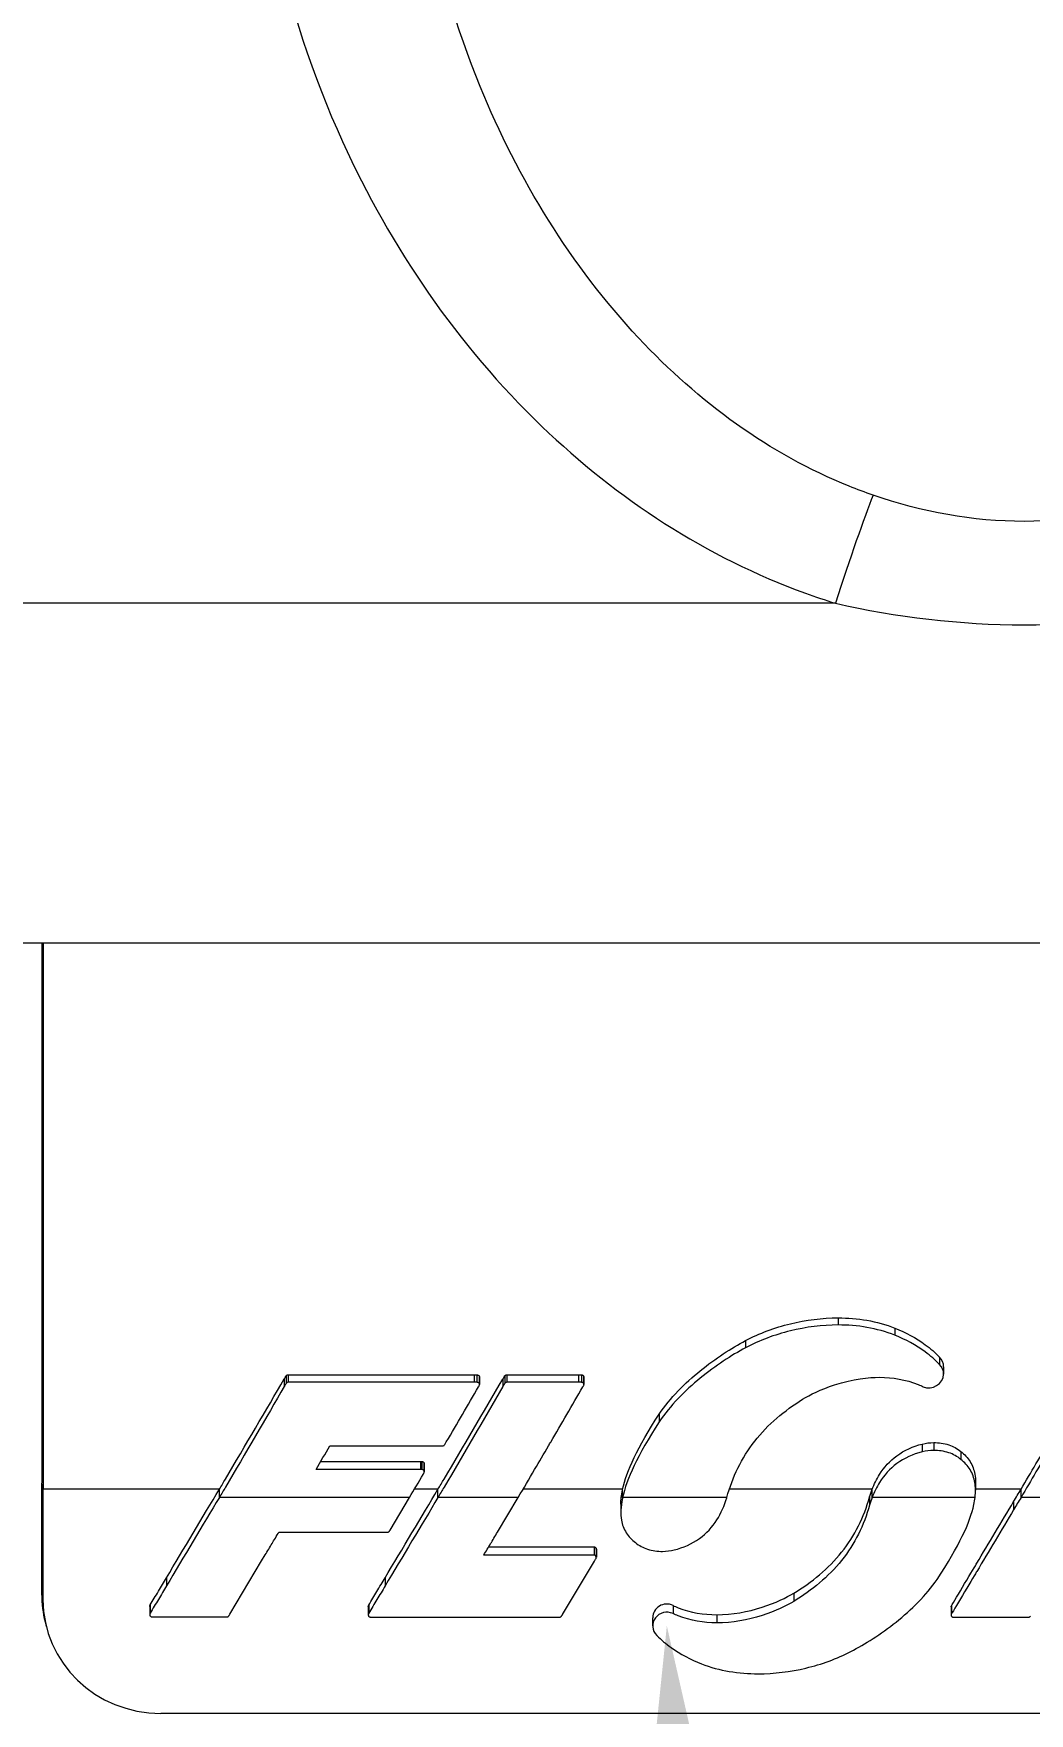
# Model space of a CAD drawing. Extents: x 0 to 216, y -4 to 280.
# Drawn here: x 65.376 to 67.487, y 140.784 to 144.346 of the extents above; entities that cross this region are included whole.
import ezdxf
from ezdxf import colors
from ezdxf.entities.mleader import LeaderData, LeaderLine
from ezdxf.math import Vec2, Vec3

# ---------------------------------------------------------------- set-up
doc = ezdxf.new("R2010")
doc.units = 0
doc.header["$LTSCALE"] = 10
doc.header["$MEASUREMENT"] = 0
doc.layers.add('CADdetails-1-ANNO', color=41, linetype='CONTINUOUS', lineweight=5)
doc.layers.add('CADdetails-3-FINE', color=11, linetype='CONTINUOUS', lineweight=5)
doc.styles.add('CADdetails-DIMENSIONS', font='ARIALN.TTF', dxfattribs={"height": 2.38})

msp = doc.modelspace()

# ---------------------------------------------------------------- linework, layer by layer
at = {"layer": 'CADdetails-3-FINE'}
for p, q in [((67.0757, 143.1379), (62.0595, 143.1379)), ((62.0595, 142.4175), (72.8928, 142.4175)), ((65.3928, 142.4175), (65.3928, 141.2718)), ((65.3955, 142.4175), (65.3955, 141.2589)), ((67.0814, 141.6225), (67.0814, 141.6074)), ((67.2018, 141.6009), (67.2018, 141.5857)), ((66.8848, 141.5742), (66.8848, 141.5588)), ((67.2966, 141.5394), (67.2966, 141.5238)), ((65.9072, 141.493), (65.9072, 141.4771)), ((65.9111, 141.4995), (65.9111, 141.4837)), ((65.9156, 141.5018), (66.3096, 141.5017)), ((65.9156, 141.5018), (65.9156, 141.486)), ((66.3096, 141.5017), (66.3096, 141.4859)), ((66.3156, 141.5017), (66.3156, 141.4859)), ((66.32, 141.4996), (66.32, 141.4838)), ((66.3209, 141.4968), (66.3209, 141.481)), ((66.3707, 141.4928), (66.3707, 141.4769)), ((66.3745, 141.4994), (66.3745, 141.4835)), ((66.3791, 141.5016), (66.5309, 141.5016)), ((66.3791, 141.5016), (66.3791, 141.4858)), ((66.5309, 141.5016), (66.5309, 141.4858)), ((66.537, 141.5016), (66.537, 141.4858)), ((66.5414, 141.4995), (66.5414, 141.4837)), ((66.5423, 141.4967), (66.5423, 141.4809)), ((67.3052, 141.5186), (67.3052, 141.5029)), ((66.3096, 141.4859), (65.9156, 141.486)), ((66.5309, 141.4858), (66.3791, 141.4858)), ((66.7022, 141.4182), (66.7022, 141.4019)), ((66.0039, 141.3512), (66.2432, 141.3511)), ((67.2595, 141.3549), (67.2595, 141.3382)), ((67.2842, 141.3579), (67.2842, 141.3413)), ((65.9843, 141.3178), (66.1958, 141.3177)), ((66.1958, 141.3177), (66.1958, 141.3008)), ((66.199, 141.3177), (66.199, 141.3008)), ((66.2032, 141.3155), (66.2032, 141.2986)), ((67.3416, 141.339), (67.3416, 141.3222)), ((66.1958, 141.3008), (65.9744, 141.3009)), ((66.204, 141.3129), (66.204, 141.296)), ((65.3955, 141.2589), (65.3928, 141.2718)), ((65.3928, 141.0353), (65.3928, 141.2718)), ((65.7695, 141.2589), (65.3955, 141.2589)), ((65.3955, 141.0248), (65.3955, 141.2589)), ((65.7695, 141.2416), (65.7695, 141.2589)), ((66.233, 141.2589), (66.1829, 141.2589)), ((66.233, 141.2416), (66.233, 141.2589)), ((66.6246, 141.2589), (66.4134, 141.2589)), ((66.6246, 141.2416), (66.6246, 141.2589)), ((67.1536, 141.2589), (66.8507, 141.2589)), ((67.1483, 141.2427), (67.1483, 141.2254)), ((67.1536, 141.2416), (67.1536, 141.2589)), ((67.3728, 141.274), (67.3728, 141.2568)), ((67.4693, 141.2589), (67.3728, 141.2589)), ((67.4693, 141.2416), (67.4693, 141.2589)), ((66.1728, 141.2416), (65.7695, 141.2416)), ((66.1313, 141.1722), (66.1728, 141.2416)), ((66.4033, 141.2416), (66.233, 141.2416)), ((66.3592, 141.168), (66.4033, 141.2416)), ((66.6207, 141.2273), (66.6207, 141.21)), ((66.8454, 141.2416), (66.6246, 141.2416)), ((67.3718, 141.2416), (67.1536, 141.2416)), ((67.4537, 141.2329), (67.4537, 141.2157)), ((67.6397, 141.2416), (67.4693, 141.2416)), ((65.8957, 141.1682), (66.1262, 141.1681)), ((66.3405, 141.1368), (66.5641, 141.1367)), ((66.5641, 141.1367), (66.5641, 141.1194)), ((65.7915, 140.9939), (65.8591, 141.1069)), ((65.8591, 141.1069), (65.8667, 141.1197)), ((66.5641, 141.1194), (66.3302, 141.1195)), ((66.4972, 140.9936), (66.5648, 141.1066)), ((66.5681, 141.1344), (66.5681, 141.1172)), ((66.5688, 141.1319), (66.5688, 141.1147)), ((65.6573, 141.0714), (65.6573, 141.0542)), ((66.1208, 141.0713), (66.1208, 141.054)), ((65.3955, 141.0248), (65.3928, 141.0353)), ((66.9873, 141.0385), (66.9873, 141.0212)), ((65.6217, 141.0104), (65.6217, 140.9931)), ((65.6223, 141.0127), (65.6223, 140.9954)), ((65.6229, 141.0137), (65.6229, 140.9964)), ((66.0851, 141.0102), (66.0851, 140.9929)), ((66.0857, 141.0125), (66.0857, 140.9952)), ((66.0864, 141.0135), (66.0864, 140.9962)), ((66.7314, 141.0127), (66.7314, 140.9954)), ((66.8244, 140.9929), (66.8245, 140.9929)), ((66.8244, 140.9929), (66.8244, 140.9757)), ((66.8245, 140.9929), (66.8245, 140.9757)), ((67.321, 141.0096), (67.321, 140.9924)), ((67.3218, 141.0121), (67.3218, 140.9948)), ((65.3999, 140.9782), (65.4025, 140.9678)), ((65.6267, 140.9882), (65.7852, 140.9882)), ((66.0902, 140.9881), (66.4909, 140.9879)), ((66.6883, 140.9694), (66.6883, 140.9866)), ((66.8245, 140.9757), (66.8244, 140.9757)), ((69.3072, 140.7837), (65.6451, 140.7837))]:
    msp.add_line(p, q, dxfattribs=at)
for centre, major_axis, ratio, start_param, end_param in [((67.0757, 143.0928), (-0.1012, -0.3176), 0.041454, 3.683518, 4.582966), ((66.5603, 141.132), (-0.00848, 0.0001), 0.717521, 3.150206, 3.56894), ((66.5603, 141.1147), (-0.00848, 0.0001), 0.717521, 2.747812, 3.56894), ((66.7266, 141.5474), (-0.0225, -0.4199), 0.484151, 0.025761, 0.146513), ((65.6432, 141.0359), (0.2502, 0.0099), 0.965821, 3.103524, 3.341887), ((65.6458, 141.0255), (-0.2502, -0.0099), 0.965821, 6.245117, 7.813174), ((66.7183, 140.9694), (-0.03, 0), 0.965926, 4.259524, 7.060545), ((66.7183, 140.9866), (-0.03, 0), 0.965926, 4.259524, 6.283185)]:
    msp.add_ellipse(centre, major_axis=major_axis, ratio=ratio, start_param=start_param, end_param=end_param, dxfattribs=at)
for points, knots in [([(67.1556, 143.367), (67.1385, 143.3729), (67.1215, 143.3793), (66.9367, 143.4538), (66.7852, 143.5649), (66.5157, 143.8532), (66.4031, 144.0366), (66.2216, 144.481), (66.1706, 144.7509), (66.1758, 145.0181)], [2.485884, 2.485884, 2.485884, 2.485884, 2.537134, 2.537134, 3.050255, 3.050255, 3.627498, 3.627498, 4.351324, 4.351324, 4.351324, 4.351324]), ([(65.8427, 145.0137), (65.8374, 144.7063), (65.903, 144.3978), (66.1326, 143.8926), (66.2744, 143.6851), (66.6125, 143.3601), (66.8021, 143.2353), (67.0332, 143.1516), (67.0543, 143.1445), (67.0757, 143.1379)], [-4.351324, -4.351324, -4.351324, -4.351324, -3.627498, -3.627498, -3.050255, -3.050255, -2.537134, -2.537134, -2.485884, -2.485884, -2.485884, -2.485884]), ([(67.7968, 143.367), (67.6933, 143.3314), (67.5849, 143.3114), (67.3674, 143.3114), (67.259, 143.3314), (67.1556, 143.367)], [0, 0, 0, 0, 0.3104132, 0.3104132, 0.6208263, 0.6208263, 0.6208263, 0.6208263]), ([(67.0757, 143.1379), (67.205, 143.1085), (67.3404, 143.0922), (67.612, 143.0922), (67.7474, 143.1085), (67.8767, 143.1379)], [-0.6208263, -0.6208263, -0.6208263, -0.6208263, -0.3104132, -0.3104132, 0, 0, 0, 0]), ([(66.8848, 141.5742), (66.9146, 141.5899), (66.9472, 141.6019), (66.9802, 141.61), (67.0131, 141.6181), (67.0475, 141.6225), (67.0814, 141.6225)], [-0.3704766, -0.3704766, -0.3704766, -0.3704766, -0.1852432, -0.1852432, -0.1852432, 0, 0, 0, 0]), ([(67.0814, 141.6074), (67.0475, 141.6074), (67.0131, 141.603), (66.9802, 141.5949), (66.9472, 141.5867), (66.9146, 141.5746), (66.8848, 141.5588)], [0, 0, 0, 0, 0.1852432, 0.1852432, 0.1852432, 0.3704766, 0.3704766, 0.3704766, 0.3704766]), ([(67.0814, 141.6225), (67.1019, 141.6225), (67.1225, 141.6209), (67.1427, 141.6174), (67.1629, 141.6139), (67.1827, 141.6085), (67.2018, 141.6009)], [-0.2237422, -0.2237422, -0.2237422, -0.2237422, -0.1118715, -0.1118715, -0.1118715, 0, 0, 0, 0]), ([(67.2018, 141.5857), (67.1827, 141.5933), (67.1629, 141.5987), (67.1427, 141.6022), (67.1225, 141.6058), (67.1019, 141.6074), (67.0814, 141.6074)], [0, 0, 0, 0, 0.1118715, 0.1118715, 0.1118715, 0.2237422, 0.2237422, 0.2237422, 0.2237422]), ([(67.2018, 141.6009), (67.2247, 141.5918), (67.2464, 141.5801), (67.2662, 141.5655), (67.2771, 141.5575), (67.2872, 141.5488), (67.2966, 141.5394)], [-0.3819554, -0.3819554, -0.3819554, -0.3819554, -0.281148, -0.281148, -0.281148, -0.2260805, -0.2260805, -0.2260805, -0.2260805]), ([(66.7022, 141.4182), (66.7248, 141.4526), (66.7569, 141.4843), (66.7892, 141.5105), (66.8214, 141.5367), (66.8554, 141.5586), (66.8848, 141.5742)], [-0.3638304, -0.3638304, -0.3638304, -0.3638304, -0.1819236, -0.1819236, -0.1819236, 0, 0, 0, 0]), ([(67.2966, 141.5238), (67.2872, 141.5333), (67.2771, 141.542), (67.2662, 141.5501), (67.2464, 141.5648), (67.2247, 141.5765), (67.2018, 141.5857)], [0.2260805, 0.2260805, 0.2260805, 0.2260805, 0.281148, 0.281148, 0.281148, 0.3819554, 0.3819554, 0.3819554, 0.3819554]), ([(66.8848, 141.5588), (66.8554, 141.5432), (66.8214, 141.5211), (66.7892, 141.4947), (66.7569, 141.4684), (66.7248, 141.4365), (66.7022, 141.4019)], [0, 0, 0, 0, 0.1819236, 0.1819236, 0.1819236, 0.3638304, 0.3638304, 0.3638304, 0.3638304]), ([(65.7695, 141.2589), (65.7739, 141.2663), (65.7782, 141.2736), (65.7823, 141.2806), (65.8237, 141.3508), (65.8694, 141.4284), (65.9072, 141.493)], [-0.4542937, -0.4542937, -0.4542937, -0.4542937, -0.4131151, -0.4131151, -0.4131151, 0, 0, 0, 0]), ([(65.9111, 141.4995), (65.9113, 141.5), (65.9117, 141.5003), (65.9121, 141.5007), (65.9124, 141.501), (65.9129, 141.5012), (65.9134, 141.5014), (65.9141, 141.5017), (65.9148, 141.5018), (65.9156, 141.5018)], [-0.00965517, -0.00965517, -0.00965517, -0.00965517, -0.006887441, -0.006887441, -0.006887441, -0.004126445, -0.004126445, -0.004126445, 0, 0, 0, 0]), ([(66.233, 141.2589), (66.2375, 141.2664), (66.2417, 141.2736), (66.2458, 141.2804), (66.2874, 141.351), (66.3291, 141.4218), (66.3707, 141.4928)], [-0.4984243, -0.4984243, -0.4984243, -0.4984243, -0.4542098, -0.4542098, -0.4542098, 0, 0, 0, 0]), ([(66.3096, 141.5017), (66.3104, 141.5017), (66.3112, 141.5017), (66.3121, 141.5017), (66.3129, 141.5017), (66.3147, 141.5017), (66.3156, 141.5017)], [-0.01012668, -0.01012668, -0.01012668, -0.01012668, -0.00496869, -0.00496869, -0.00496869, 0, 0, 0, 0]), ([(66.3156, 141.5017), (66.3161, 141.5017), (66.3166, 141.5016), (66.3171, 141.5015), (66.3176, 141.5014), (66.3181, 141.5012), (66.3185, 141.501), (66.3192, 141.5006), (66.3196, 141.5001), (66.32, 141.4996)], [-0.008545114, -0.008545114, -0.008545114, -0.008545114, -0.006085811, -0.006085811, -0.006085811, -0.003620906, -0.003620906, -0.003620906, 0, 0, 0, 0]), ([(66.32, 141.4996), (66.3204, 141.4992), (66.3206, 141.4986), (66.3208, 141.4981), (66.3209, 141.4977), (66.3209, 141.4973), (66.3209, 141.4968)], [-0.011533673, -0.011533673, -0.011533673, -0.011533673, -0.007856434, -0.007856434, -0.007856434, -0.005222804, -0.005222804, -0.005222804, -0.005222804]), ([(66.3707, 141.4928), (66.3712, 141.4937), (66.3718, 141.4946), (66.3723, 141.4955), (66.3728, 141.4964), (66.374, 141.4985), (66.3745, 141.4994)], [-0.01105682, -0.01105682, -0.01105682, -0.01105682, -0.00564522, -0.00564522, -0.00564522, 0, 0, 0, 0]), ([(66.3745, 141.4994), (66.3748, 141.4998), (66.3751, 141.5002), (66.3755, 141.5005), (66.3759, 141.5008), (66.3764, 141.501), (66.3768, 141.5012), (66.3775, 141.5015), (66.3783, 141.5016), (66.3791, 141.5016)], [-0.009671991, -0.009671991, -0.009671991, -0.009671991, -0.006914778, -0.006914778, -0.006914778, -0.004163327, -0.004163327, -0.004163327, 0, 0, 0, 0]), ([(66.5309, 141.5016), (66.5318, 141.5016), (66.5327, 141.5016), (66.5335, 141.5016), (66.5344, 141.5016), (66.5361, 141.5016), (66.537, 141.5016)], [-0.00933612, -0.00933612, -0.00933612, -0.00933612, -0.004703056, -0.004703056, -0.004703056, 0, 0, 0, 0]), ([(66.537, 141.5016), (66.5375, 141.5016), (66.5381, 141.5015), (66.5386, 141.5014), (66.5391, 141.5013), (66.5395, 141.5011), (66.5399, 141.5009), (66.5405, 141.5005), (66.541, 141.5001), (66.5414, 141.4995)], [-0.008504488, -0.008504488, -0.008504488, -0.008504488, -0.005808443, -0.005808443, -0.005808443, -0.003617779, -0.003617779, -0.003617779, 0, 0, 0, 0]), ([(66.5414, 141.4995), (66.5417, 141.4991), (66.542, 141.4986), (66.5421, 141.498), (66.5422, 141.4976), (66.5423, 141.4972), (66.5423, 141.4967)], [-0.0115238, -0.0115238, -0.0115238, -0.0115238, -0.007864101, -0.007864101, -0.007864101, -0.005215046, -0.005215046, -0.005215046, -0.005215046]), ([(67.0062, 141.4498), (67.0212, 141.4592), (67.045, 141.471), (67.0737, 141.4804), (67.1141, 141.4936), (67.147, 141.4965), (67.1691, 141.4965)], [0, 0, 0, 0, 0.0972649, 0.0972649, 0.0972649, 0.2341529, 0.2341529, 0.2341529, 0.2341529]), ([(67.1691, 141.4965), (67.1972, 141.4964), (67.2249, 141.4917), (67.251, 141.4811), (67.2548, 141.4796), (67.2585, 141.478), (67.2621, 141.4762)], [0, 0, 0, 0, 0.1538012, 0.1538012, 0.1538012, 0.1759391, 0.1759391, 0.1759391, 0.1759391]), ([(67.2621, 141.4762), (67.2803, 141.4675), (67.3051, 141.4828), (67.3052, 141.5028), (67.3053, 141.5106), (67.3021, 141.5183), (67.2966, 141.5238)], [-3.141593, -3.141593, -3.141593, -3.141593, -1.122118, -1.122118, -1.122118, -0.340631, -0.340631, -0.340631, -0.340631]), ([(67.4693, 141.2589), (67.4903, 141.2945), (67.5119, 141.3312), (67.5325, 141.3662), (67.5563, 141.4066), (67.587, 141.4589), (67.6105, 141.499)], [-0.4786955, -0.4786955, -0.4786955, -0.4786955, -0.2564992, -0.2564992, -0.2564992, 0, 0, 0, 0]), ([(65.9072, 141.4771), (65.8694, 141.4122), (65.8237, 141.3341), (65.7823, 141.2635), (65.7782, 141.2564), (65.7739, 141.2491), (65.7695, 141.2416)], [0, 0, 0, 0, 0.4131151, 0.4131151, 0.4131151, 0.4542937, 0.4542937, 0.4542937, 0.4542937]), ([(65.9156, 141.486), (65.9148, 141.486), (65.9141, 141.4859), (65.9134, 141.4856), (65.9129, 141.4854), (65.9124, 141.4852), (65.9121, 141.4848), (65.9117, 141.4845), (65.9113, 141.4842), (65.9111, 141.4837)], [0, 0, 0, 0, 0.004126445, 0.004126445, 0.004126445, 0.006887441, 0.006887441, 0.006887441, 0.00965517, 0.00965517, 0.00965517, 0.00965517]), ([(66.3707, 141.4769), (66.3291, 141.4056), (66.2874, 141.3343), (66.2458, 141.2633), (66.2417, 141.2564), (66.2375, 141.2491), (66.233, 141.2416)], [0, 0, 0, 0, 0.4542098, 0.4542098, 0.4542098, 0.4984243, 0.4984243, 0.4984243, 0.4984243]), ([(66.3156, 141.4859), (66.3147, 141.4859), (66.3129, 141.4859), (66.3121, 141.4859), (66.3112, 141.4859), (66.3104, 141.4859), (66.3096, 141.4859)], [0, 0, 0, 0, 0.00496869, 0.00496869, 0.00496869, 0.01012668, 0.01012668, 0.01012668, 0.01012668]), ([(66.32, 141.4838), (66.3196, 141.4843), (66.3192, 141.4848), (66.3185, 141.4852), (66.3181, 141.4854), (66.3176, 141.4856), (66.3171, 141.4857), (66.3166, 141.4858), (66.3161, 141.4858), (66.3156, 141.4859)], [0, 0, 0, 0, 0.003620906, 0.003620906, 0.003620906, 0.006085811, 0.006085811, 0.006085811, 0.008545114, 0.008545114, 0.008545114, 0.008545114]), ([(66.3202, 141.4783), (66.3206, 141.4789), (66.3208, 141.4797), (66.3209, 141.4804), (66.321, 141.4811), (66.3209, 141.4817), (66.3208, 141.4823), (66.3206, 141.4828), (66.3204, 141.4834), (66.32, 141.4838)], [0, 0, 0, 0, 0.00416288, 0.00416288, 0.00416288, 0.00785643, 0.00785643, 0.00785643, 0.01153367, 0.01153367, 0.01153367, 0.01153367]), ([(66.3745, 141.4835), (66.374, 141.4827), (66.3728, 141.4805), (66.3723, 141.4796), (66.3718, 141.4787), (66.3712, 141.4778), (66.3707, 141.4769)], [0, 0, 0, 0, 0.00564522, 0.00564522, 0.00564522, 0.01105682, 0.01105682, 0.01105682, 0.01105682]), ([(66.3791, 141.4858), (66.3783, 141.4858), (66.3775, 141.4857), (66.3768, 141.4854), (66.3764, 141.4852), (66.3759, 141.485), (66.3755, 141.4847), (66.3751, 141.4843), (66.3748, 141.484), (66.3745, 141.4835)], [0, 0, 0, 0, 0.004163327, 0.004163327, 0.004163327, 0.006914778, 0.006914778, 0.006914778, 0.009671991, 0.009671991, 0.009671991, 0.009671991]), ([(66.537, 141.4858), (66.5361, 141.4858), (66.5344, 141.4858), (66.5335, 141.4858), (66.5327, 141.4858), (66.5318, 141.4858), (66.5309, 141.4858)], [0, 0, 0, 0, 0.004703056, 0.004703056, 0.004703056, 0.00933612, 0.00933612, 0.00933612, 0.00933612]), ([(66.5414, 141.4837), (66.541, 141.4842), (66.5405, 141.4847), (66.5399, 141.4851), (66.5395, 141.4853), (66.5391, 141.4855), (66.5386, 141.4856), (66.5381, 141.4857), (66.5375, 141.4858), (66.537, 141.4858)], [0, 0, 0, 0, 0.003617779, 0.003617779, 0.003617779, 0.005808443, 0.005808443, 0.005808443, 0.008504488, 0.008504488, 0.008504488, 0.008504488]), ([(66.5416, 141.4782), (66.542, 141.4789), (66.5422, 141.4796), (66.5423, 141.4803), (66.5423, 141.481), (66.5423, 141.4816), (66.5421, 141.4822), (66.542, 141.4827), (66.5417, 141.4833), (66.5414, 141.4837)], [0, 0, 0, 0, 0.00418546, 0.00418546, 0.00418546, 0.0078641, 0.0078641, 0.0078641, 0.0115238, 0.0115238, 0.0115238, 0.0115238]), ([(67.6105, 141.4832), (67.587, 141.4428), (67.5563, 141.3903), (67.5325, 141.3496), (67.5119, 141.3143), (67.4903, 141.2775), (67.4693, 141.2416)], [0, 0, 0, 0, 0.2564992, 0.2564992, 0.2564992, 0.4786955, 0.4786955, 0.4786955, 0.4786955]), ([(66.8454, 141.2416), (66.8576, 141.285), (66.8766, 141.3249), (66.9046, 141.3608), (66.9327, 141.3968), (66.9673, 141.4255), (67.0062, 141.4498)], [0.0010403, 0.0010403, 0.0010403, 0.0010403, 0.2504268, 0.2504268, 0.2504268, 0.5006943, 0.5006943, 0.5006943, 0.5006943]), ([(66.2432, 141.3511), (66.2438, 141.3511), (66.2445, 141.3513), (66.2451, 141.3515), (66.2456, 141.3517), (66.246, 141.352), (66.2464, 141.3524), (66.2468, 141.3527), (66.2472, 141.3531), (66.2475, 141.3536)], [0, 0, 0, 0, 0.00359296, 0.00359296, 0.00359296, 0.006511437, 0.006511437, 0.006511437, 0.009427622, 0.009427622, 0.009427622, 0.009427622]), ([(66.2475, 141.3536), (66.2479, 141.3545), (66.2487, 141.3558), (66.2491, 141.3566), (66.2497, 141.3575), (66.2502, 141.3584), (66.2507, 141.3593)], [0, 0, 0, 0, 0.005576, 0.005576, 0.005576, 0.0113105, 0.0113105, 0.0113105, 0.0113105]), ([(67.1536, 141.2589), (67.1578, 141.2698), (67.1629, 141.2804), (67.1692, 141.2904), (67.1789, 141.3058), (67.1911, 141.3192), (67.2059, 141.3301), (67.222, 141.3419), (67.2401, 141.35), (67.2595, 141.3549)], [-0.2757356, -0.2757356, -0.2757356, -0.2757356, -0.2105102, -0.2105102, -0.2105102, -0.1094653, -0.1094653, -0.1094653, 0, 0, 0, 0]), ([(67.2842, 141.3579), (67.295, 141.3579), (67.3058, 141.3566), (67.3161, 141.3532), (67.3255, 141.3501), (67.334, 141.3454), (67.3416, 141.339)], [-0.1133212, -0.1133212, -0.1133212, -0.1133212, -0.0543344, -0.0543344, -0.0543344, 0, 0, 0, 0]), ([(66.199, 141.3177), (66.1996, 141.3177), (66.2002, 141.3176), (66.2007, 141.3174), (66.2013, 141.3172), (66.2018, 141.3169), (66.2022, 141.3166), (66.2026, 141.3162), (66.2029, 141.3159), (66.2032, 141.3155)], [-0.007228826, -0.007228826, -0.007228826, -0.007228826, -0.004749396, -0.004749396, -0.004749396, -0.002276317, -0.002276317, -0.002276317, 0, 0, 0, 0]), ([(66.2032, 141.3155), (66.2035, 141.3151), (66.2037, 141.3145), (66.2039, 141.314), (66.2039, 141.3136), (66.204, 141.3133), (66.204, 141.3129)], [-0.007426397, -0.007426397, -0.007426397, -0.007426397, -0.005316157, -0.005316157, -0.005316157, -0.003966393, -0.003966393, -0.003966393, -0.003966393]), ([(67.2595, 141.3382), (67.2401, 141.3333), (67.222, 141.3251), (67.2059, 141.3133), (67.1911, 141.3023), (67.1789, 141.2888), (67.1692, 141.2733), (67.1629, 141.2633), (67.1578, 141.2527), (67.1536, 141.2416)], [0, 0, 0, 0, 0.1094653, 0.1094653, 0.1094653, 0.2105102, 0.2105102, 0.2105102, 0.2757356, 0.2757356, 0.2757356, 0.2757356]), ([(67.3416, 141.3222), (67.334, 141.3287), (67.3255, 141.3334), (67.3161, 141.3365), (67.3058, 141.3399), (67.295, 141.3413), (67.2842, 141.3413)], [0, 0, 0, 0, 0.0543344, 0.0543344, 0.0543344, 0.1133212, 0.1133212, 0.1133212, 0.1133212]), ([(67.3416, 141.339), (67.3494, 141.333), (67.3562, 141.326), (67.3614, 141.3177), (67.3665, 141.3093), (67.3697, 141.3003), (67.3714, 141.2907), (67.3723, 141.2856), (67.3728, 141.28), (67.3728, 141.274)], [-1.060765, -1.060765, -1.060765, -1.060765, -0.883652, -0.883652, -0.883652, -0.7073181, -0.7073181, -0.7073181, -0.6129293, -0.6129293, -0.6129293, -0.6129293]), ([(67.3718, 141.2416), (67.3733, 141.2539), (67.373, 141.2645), (67.3714, 141.2736), (67.3697, 141.2833), (67.3665, 141.2924), (67.3614, 141.3007), (67.3562, 141.3092), (67.3494, 141.3162), (67.3416, 141.3222)], [0.5394088, 0.5394088, 0.5394088, 0.5394088, 0.7073181, 0.7073181, 0.7073181, 0.883652, 0.883652, 0.883652, 1.060765, 1.060765, 1.060765, 1.060765]), ([(66.2032, 141.2986), (66.2029, 141.299), (66.2026, 141.2993), (66.2022, 141.2997), (66.2018, 141.3), (66.2013, 141.3003), (66.2007, 141.3005), (66.2002, 141.3007), (66.1996, 141.3008), (66.199, 141.3008)], [0, 0, 0, 0, 0.002276317, 0.002276317, 0.002276317, 0.004749396, 0.004749396, 0.004749396, 0.007228826, 0.007228826, 0.007228826, 0.007228826]), ([(66.2015, 141.2905), (66.2018, 141.2911), (66.2022, 141.2917), (66.2025, 141.2922), (66.2027, 141.2925), (66.203, 141.293), (66.2032, 141.2933)], [0, 0, 0, 0, 0.00345076, 0.00345076, 0.00345076, 0.005673619, 0.005673619, 0.005673619, 0.005673619]), ([(66.2032, 141.2933), (66.2035, 141.2938), (66.2038, 141.2945), (66.2039, 141.2953), (66.204, 141.2959), (66.204, 141.2965), (66.2039, 141.2971), (66.2037, 141.2976), (66.2035, 141.2981), (66.2032, 141.2986)], [0, 0, 0, 0, 0.003141425, 0.003141425, 0.003141425, 0.005316157, 0.005316157, 0.005316157, 0.007426397, 0.007426397, 0.007426397, 0.007426397]), ([(66.6207, 141.2273), (66.6207, 141.2362), (66.6218, 141.2461), (66.6243, 141.2579), (66.6244, 141.2584), (66.6246, 141.2589)], [-0.613008, -0.613008, -0.613008, -0.613008, -0.472378, -0.472378, -0.4661837, -0.4661837, -0.4661837, -0.4661837]), ([(66.9873, 141.0385), (67.0262, 141.0622), (67.0608, 141.0903), (67.117, 141.1607), (67.1361, 141.2), (67.1483, 141.2427)], [-0.5007588, -0.5007588, -0.5007588, -0.5007588, -0.250236, -0.250236, 0, 0, 0, 0]), ([(66.6246, 141.2416), (66.6244, 141.2411), (66.6243, 141.2406), (66.6202, 141.2214), (66.6199, 141.2061), (66.6237, 141.1841), (66.627, 141.1752), (66.6373, 141.1587), (66.644, 141.1518), (66.6519, 141.1459)], [0.4661837, 0.4661837, 0.4661837, 0.4661837, 0.472378, 0.472378, 0.7072168, 0.7072168, 0.8837178, 0.8837178, 1.0609262, 1.0609262, 1.0609262, 1.0609262]), ([(66.734, 141.1303), (66.7534, 141.1351), (66.7715, 141.143), (66.8024, 141.1654), (66.8146, 141.1786), (66.8337, 141.2085), (66.8405, 141.2245), (66.8452, 141.2411)], [0, 0, 0, 0, 0.1094249, 0.1094249, 0.210562, 0.210562, 0.3078119, 0.3078119, 0.3078119, 0.3078119]), ([(67.1483, 141.2254), (67.1361, 141.1827), (67.117, 141.1435), (67.0608, 141.073), (67.0262, 141.045), (66.9873, 141.0212)], [0, 0, 0, 0, 0.250236, 0.250236, 0.5007588, 0.5007588, 0.5007588, 0.5007588]), ([(67.2913, 141.068), (67.3383, 141.1383), (67.3611, 141.1886), (67.3704, 141.2318), (67.3713, 141.2368), (67.3718, 141.2416)], [0, 0, 0, 0, 0.4725274, 0.4725274, 0.5394088, 0.5394088, 0.5394088, 0.5394088]), ([(67.3218, 141.0121), (67.3282, 141.0229), (67.372, 141.0961), (67.4004, 141.1437), (67.4284, 141.1905), (67.4537, 141.2329)], [-0.316808, -0.316808, -0.316808, -0.316808, -0.2768207, -0.2768207, 0, 0, 0, 0]), ([(67.4537, 141.2157), (67.4284, 141.1732), (67.4004, 141.1264), (67.372, 141.0789), (67.3282, 141.0056), (67.3218, 140.9948)], [0, 0, 0, 0, 0.2768207, 0.2768207, 0.316808, 0.316808, 0.316808, 0.316808]), ([(66.1301, 141.1702), (66.1303, 141.1705), (66.1305, 141.1708), (66.1309, 141.1715), (66.1311, 141.1719), (66.1313, 141.1722)], [0, 0, 0, 0, 0.002160675, 0.002160675, 0.004363838, 0.004363838, 0.004363838, 0.004363838]), ([(65.8667, 141.1197), (65.8716, 141.1278), (65.8765, 141.1361), (65.8852, 141.1507), (65.891, 141.1603), (65.8957, 141.1682)], [0, 0, 0, 0, 0.05294257, 0.05294257, 0.09822401, 0.09822401, 0.09822401, 0.09822401]), ([(66.1262, 141.1681), (66.1266, 141.1681), (66.1271, 141.1682), (66.1282, 141.1685), (66.1287, 141.1688), (66.1289, 141.169)], [0, 0, 0, 0, 0.002505038, 0.002505038, 0.006222065, 0.006222065, 0.006222065, 0.006222065]), ([(66.1289, 141.169), (66.1291, 141.1691), (66.1293, 141.1692), (66.1296, 141.1696), (66.1299, 141.1699), (66.1301, 141.1702)], [0, 0, 0, 0, 0.000984205, 0.000984205, 0.003925083, 0.003925083, 0.003925083, 0.003925083]), ([(66.3302, 141.1195), (66.335, 141.1276), (66.34, 141.1359), (66.3487, 141.1505), (66.3545, 141.1601), (66.3592, 141.168)], [0, 0, 0, 0, 0.05295516, 0.05295516, 0.09826745, 0.09826745, 0.09826745, 0.09826745]), ([(66.5641, 141.1367), (66.5646, 141.1367), (66.5651, 141.1366), (66.5661, 141.1363), (66.5665, 141.136), (66.5674, 141.1354), (66.5678, 141.1349), (66.5681, 141.1344)], [-0.008750471, -0.008750471, -0.008750471, -0.008750471, -0.006026139, -0.006026139, -0.003305333, -0.003305333, 0, 0, 0, 0]), ([(66.6519, 141.1459), (66.6595, 141.1396), (66.668, 141.135), (66.6877, 141.1286), (66.6985, 141.1273), (66.7093, 141.1273)], [0, 0, 0, 0, 0.0542992, 0.0542992, 0.1133073, 0.1133073, 0.1133073, 0.1133073]), ([(66.5681, 141.1172), (66.5678, 141.1177), (66.5674, 141.1181), (66.5665, 141.1188), (66.5661, 141.119), (66.5651, 141.1193), (66.5646, 141.1194), (66.5641, 141.1194)], [0, 0, 0, 0, 0.003305333, 0.003305333, 0.006026139, 0.006026139, 0.008750471, 0.008750471, 0.008750471, 0.008750471]), ([(66.5648, 141.1066), (66.5654, 141.1076), (66.5659, 141.1086), (66.5668, 141.11), (66.5676, 141.1114), (66.5681, 141.1123)], [0, 0, 0, 0, 0.00624175, 0.00624175, 0.01005531, 0.01005531, 0.01005531, 0.01005531]), ([(65.6229, 141.0137), (65.6286, 141.0233), (65.6344, 141.033), (65.6458, 141.0522), (65.6516, 141.0619), (65.6573, 141.0714)], [-0.124996, -0.124996, -0.124996, -0.124996, -0.0625044, -0.0625044, 0, 0, 0, 0]), ([(66.0864, 141.0135), (66.0921, 141.0231), (66.0979, 141.0328), (66.1093, 141.052), (66.1151, 141.0617), (66.1208, 141.0713)], [-0.1251632, -0.1251632, -0.1251632, -0.1251632, -0.0626593, -0.0626593, 0, 0, 0, 0]), ([(67.1087, 140.915), (67.1381, 140.9302), (67.1721, 140.9517), (67.2366, 141.0031), (67.2687, 141.0342), (67.2913, 141.068)], [0, 0, 0, 0, 0.1820098, 0.1820098, 0.3638258, 0.3638258, 0.3638258, 0.3638258]), ([(65.6573, 141.0542), (65.6516, 141.0446), (65.6458, 141.0349), (65.6344, 141.0157), (65.6286, 141.006), (65.6229, 140.9964)], [0, 0, 0, 0, 0.0625044, 0.0625044, 0.124996, 0.124996, 0.124996, 0.124996]), ([(66.1208, 141.054), (66.1151, 141.0444), (66.1093, 141.0348), (66.0979, 141.0156), (66.0921, 141.0058), (66.0864, 140.9962)], [0, 0, 0, 0, 0.0626593, 0.0626593, 0.1251632, 0.1251632, 0.1251632, 0.1251632]), ([(66.8245, 140.9929), (66.8568, 140.9929), (66.8896, 140.999), (66.9486, 141.0179), (66.9723, 141.0293), (66.9873, 141.0385)], [-0.2004965, -0.2004965, -0.2004965, -0.2004965, -0.0968988, -0.0968988, 0, 0, 0, 0]), ([(65.6223, 140.9954), (65.622, 140.9949), (65.6218, 140.9944), (65.6216, 140.9932), (65.6217, 140.9926), (65.6219, 140.9916), (65.622, 140.9913), (65.6222, 140.9908), (65.6223, 140.9906), (65.6225, 140.9903)], [0, 0, 0, 0, 0.00302731, 0.00302731, 0.0068308, 0.0068308, 0.00871451, 0.00871451, 0.01038639, 0.01038639, 0.01038639, 0.01038639]), ([(65.6217, 141.0104), (65.6217, 141.0106), (65.6217, 141.0109), (65.6218, 141.0117), (65.622, 141.0122), (65.6223, 141.0127)], [-0.004517311, -0.004517311, -0.004517311, -0.004517311, -0.003027309, -0.003027309, 0, 0, 0, 0]), ([(65.6223, 141.0127), (65.6223, 141.0128), (65.6225, 141.013), (65.6227, 141.0133), (65.6228, 141.0135), (65.6229, 141.0137)], [-0.002375317, -0.002375317, -0.002375317, -0.002375317, -0.001158186, -0.001158186, 0, 0, 0, 0]), ([(65.6229, 140.9964), (65.6228, 140.9963), (65.6227, 140.9961), (65.6225, 140.9958), (65.6223, 140.9956), (65.6223, 140.9954)], [0, 0, 0, 0, 0.001158186, 0.001158186, 0.002375317, 0.002375317, 0.002375317, 0.002375317]), ([(65.7896, 140.9907), (65.7899, 140.9911), (65.7905, 140.9922), (65.7909, 140.9928), (65.7912, 140.9933), (65.7915, 140.9939)], [0, 0, 0, 0, 0.00283529, 0.00283529, 0.0159228, 0.0159228, 0.0159228, 0.0159228]), ([(66.0851, 141.0102), (66.0851, 141.0104), (66.0852, 141.0107), (66.0853, 141.0115), (66.0855, 141.012), (66.0857, 141.0125)], [-0.004505924, -0.004505924, -0.004505924, -0.004505924, -0.003059248, -0.003059248, 0, 0, 0, 0]), ([(66.0857, 140.9952), (66.0855, 140.9947), (66.0853, 140.9942), (66.0851, 140.993), (66.0851, 140.9923), (66.0854, 140.9914), (66.0854, 140.9911), (66.0857, 140.9906), (66.0858, 140.9904), (66.086, 140.9902)], [0, 0, 0, 0, 0.00305925, 0.00305925, 0.00690057, 0.00690057, 0.0087454, 0.0087454, 0.01039133, 0.01039133, 0.01039133, 0.01039133]), ([(66.0857, 141.0125), (66.0858, 141.0126), (66.0859, 141.0128), (66.0862, 141.0132), (66.0863, 141.0133), (66.0864, 141.0135)], [-0.00232193, -0.00232193, -0.00232193, -0.00232193, -0.001164132, -0.001164132, 0, 0, 0, 0]), ([(66.0864, 140.9962), (66.0863, 140.9961), (66.0862, 140.9959), (66.0859, 140.9956), (66.0858, 140.9954), (66.0857, 140.9952)], [0, 0, 0, 0, 0.001164132, 0.001164132, 0.00232193, 0.00232193, 0.00232193, 0.00232193]), ([(66.4952, 140.9904), (66.4954, 140.9908), (66.496, 140.9917), (66.4966, 140.9927), (66.4969, 140.9932), (66.4972, 140.9936)], [0, 0, 0, 0, 0.002012349, 0.002012349, 0.004044099, 0.004044099, 0.004044099, 0.004044099]), ([(66.7314, 141.0127), (66.735, 141.011), (66.7387, 141.0094), (66.7685, 140.9975), (66.7962, 140.993), (66.8244, 140.9929)], [-0.1759258, -0.1759258, -0.1759258, -0.1759258, -0.1538685, -0.1538685, 0, 0, 0, 0]), ([(66.8244, 140.9757), (66.7962, 140.9757), (66.7685, 140.9803), (66.7387, 140.9921), (66.735, 140.9937), (66.7314, 140.9954)], [0, 0, 0, 0, 0.1538685, 0.1538685, 0.1759258, 0.1759258, 0.1759258, 0.1759258]), ([(66.9873, 141.0212), (66.9723, 141.012), (66.9486, 141.0006), (66.8896, 140.9817), (66.8568, 140.9757), (66.8245, 140.9757)], [0, 0, 0, 0, 0.0968988, 0.0968988, 0.2004965, 0.2004965, 0.2004965, 0.2004965]), ([(67.321, 141.0096), (67.321, 141.0098), (67.321, 141.01), (67.3212, 141.0109), (67.3214, 141.0115), (67.3218, 141.0121)], [-0.004977407, -0.004977407, -0.004977407, -0.004977407, -0.003779721, -0.003779721, 0, 0, 0, 0]), ([(67.3218, 140.9948), (67.3214, 140.9943), (67.3212, 140.9936), (67.321, 140.9924), (67.321, 140.9918), (67.3213, 140.9906), (67.3216, 140.9901), (67.3218, 140.9897)], [0, 0, 0, 0, 0.00377972, 0.00377972, 0.00707449, 0.00707449, 0.01076636, 0.01076636, 0.01076636, 0.01076636]), ([(65.6225, 140.9903), (65.6228, 140.9899), (65.6233, 140.9894), (65.6243, 140.9887), (65.6248, 140.9885), (65.6257, 140.9883), (65.6262, 140.9882), (65.6267, 140.9882)], [0, 0, 0, 0, 0.003368327, 0.003368327, 0.005578813, 0.005578813, 0.00778136, 0.00778136, 0.00778136, 0.00778136]), ([(65.7852, 140.9882), (65.7858, 140.9882), (65.7865, 140.9883), (65.7877, 140.9888), (65.7881, 140.9891), (65.789, 140.9898), (65.7893, 140.9902), (65.7896, 140.9907)], [0, 0, 0, 0, 0.00368849, 0.00368849, 0.006802638, 0.006802638, 0.00991368, 0.00991368, 0.00991368, 0.00991368]), ([(66.086, 140.9902), (66.0863, 140.9897), (66.0868, 140.9892), (66.0878, 140.9885), (66.0882, 140.9884), (66.0892, 140.9881), (66.0897, 140.9881), (66.0902, 140.9881)], [0, 0, 0, 0, 0.003290434, 0.003290434, 0.005526064, 0.005526064, 0.007754336, 0.007754336, 0.007754336, 0.007754336]), ([(66.4909, 140.9879), (66.4915, 140.9879), (66.4922, 140.988), (66.4933, 140.9885), (66.4938, 140.9888), (66.4946, 140.9895), (66.4949, 140.99), (66.4952, 140.9904)], [0, 0, 0, 0, 0.003564054, 0.003564054, 0.00665239, 0.00665239, 0.009735035, 0.009735035, 0.009735035, 0.009735035]), ([(67.3218, 140.9897), (67.322, 140.9895), (67.3223, 140.9892), (67.323, 140.9885), (67.3234, 140.9882), (67.3243, 140.9879), (67.3246, 140.9878), (67.3253, 140.9876), (67.3257, 140.9876), (67.326, 140.9876)], [0, 0, 0, 0, 0.001818471, 0.001818471, 0.003877784, 0.003877784, 0.005021627, 0.005021627, 0.006323472, 0.006323472, 0.006323472, 0.006323472]), ([(67.326, 140.9876), (67.3449, 140.9876), (67.369, 140.9876), (67.4081, 140.9875), (67.429, 140.9875), (67.4536, 140.9875)], [0, 0, 0, 0, 0.1030343, 0.1030343, 0.2136175, 0.2136175, 0.2136175, 0.2136175]), ([(67.4536, 140.9875), (67.4589, 140.9875), (67.4641, 140.9875), (67.4815, 140.9875), (67.4835, 140.9875), (67.4849, 140.9875)], [0, 0, 0, 0, 0.02838093, 0.02838093, 0.09490263, 0.09490263, 0.09490263, 0.09490263]), ([(67.4849, 140.9875), (67.4856, 140.9875), (67.4862, 140.9877), (67.4874, 140.9881), (67.4878, 140.9884), (67.4886, 140.9891), (67.489, 140.9895), (67.4893, 140.99)], [0, 0, 0, 0, 0.003716093, 0.003716093, 0.006727355, 0.006727355, 0.00973531, 0.00973531, 0.00973531, 0.00973531]), ([(66.6969, 140.9491), (66.7063, 140.9398), (66.7164, 140.9313), (66.7471, 140.9092), (66.7687, 140.8977), (66.7917, 140.8888)], [0.2259839, 0.2259839, 0.2259839, 0.2259839, 0.280999, 0.280999, 0.3817416, 0.3817416, 0.3817416, 0.3817416]), ([(66.7917, 140.8888), (66.8108, 140.8814), (66.8306, 140.8761), (66.871, 140.8693), (66.8916, 140.8677), (66.9121, 140.8677)], [0, 0, 0, 0, 0.1118698, 0.1118698, 0.2237453, 0.2237453, 0.2237453, 0.2237453]), ([(66.9121, 140.8677), (66.946, 140.8677), (66.9804, 140.872), (67.0463, 140.8878), (67.0789, 140.8995), (67.1087, 140.915)], [0, 0, 0, 0, 0.1852371, 0.1852371, 0.3704858, 0.3704858, 0.3704858, 0.3704858])]:
    msp.add_open_spline(points, degree=3, knots=knots, dxfattribs=at)
for points in [[(67.3052, 141.5186), (67.3052, 141.5263), (67.3021, 141.5339), (67.2966, 141.5394)], [(65.9072, 141.493), (65.9085, 141.4952), (65.9098, 141.4974), (65.9111, 141.4995)], [(65.9111, 141.4837), (65.9098, 141.4815), (65.9085, 141.4793), (65.9072, 141.4771)], [(66.2507, 141.3593), (66.2735, 141.3982), (66.2963, 141.4372), (66.319, 141.4763)], [(66.319, 141.4763), (66.3194, 141.4769), (66.3199, 141.4776), (66.3202, 141.4783)], [(66.4721, 141.3592), (66.4948, 141.3981), (66.5176, 141.4371), (66.5404, 141.4762)], [(66.5404, 141.4762), (66.5408, 141.4769), (66.5412, 141.4775), (66.5416, 141.4782)], [(66.6246, 141.2589), (66.633, 141.297), (66.6559, 141.3477), (66.7022, 141.4182)], [(66.7022, 141.4019), (66.6559, 141.3309), (66.633, 141.28), (66.6246, 141.2416)], [(65.9744, 141.3009), (65.9842, 141.3177), (65.994, 141.3344), (66.0039, 141.3512)], [(66.4379, 141.3007), (66.4477, 141.3175), (66.4575, 141.3343), (66.4673, 141.3511)], [(66.4673, 141.3511), (66.4689, 141.3538), (66.4705, 141.3565), (66.4721, 141.3592)], [(67.2595, 141.3549), (67.2678, 141.3569), (67.276, 141.3579), (67.2842, 141.3579)], [(66.1958, 141.3177), (66.1969, 141.3177), (66.1979, 141.3177), (66.199, 141.3177)], [(67.2842, 141.3413), (67.276, 141.3413), (67.2678, 141.3402), (67.2595, 141.3382)], [(66.1728, 141.2416), (66.1824, 141.2579), (66.1919, 141.2742), (66.2015, 141.2905)], [(66.199, 141.3008), (66.1979, 141.3008), (66.1969, 141.3008), (66.1958, 141.3008)], [(66.4033, 141.2416), (66.4148, 141.2613), (66.4264, 141.281), (66.4379, 141.3007)], [(65.6573, 141.0714), (65.6931, 141.1313), (65.7351, 141.2015), (65.7695, 141.2589)], [(66.1208, 141.0713), (66.1568, 141.1315), (66.1996, 141.2029), (66.233, 141.2589)], [(67.1483, 141.2427), (67.1498, 141.2482), (67.1516, 141.2536), (67.1536, 141.2589)], [(67.4537, 141.2329), (67.4589, 141.2415), (67.464, 141.2502), (67.4693, 141.2589)], [(65.7695, 141.2416), (65.7351, 141.1842), (65.6931, 141.114), (65.6573, 141.0542)], [(66.233, 141.2416), (66.1996, 141.1856), (66.1568, 141.1142), (66.1208, 141.054)], [(66.8452, 141.2411), (66.8453, 141.2413), (66.8453, 141.2414), (66.8454, 141.2416)], [(67.1536, 141.2416), (67.1516, 141.2363), (67.1498, 141.2309), (67.1483, 141.2254)], [(67.4693, 141.2416), (67.464, 141.2329), (67.4589, 141.2242), (67.4537, 141.2157)]]:
    msp.add_open_spline(points, degree=3, dxfattribs=at)

# ---------------------------------------------------------------- leaders
at = {"layer": 'CADdetails-1-ANNO'}
ml = msp.add_multileader_mtext('Standard', dxfattribs=at)
ml.set_content('', color=256, style='CADdetails-DIMENSIONS')
ml.set_leader_properties()
ml.build(insert=Vec2(0, 0))
ml.multileader.update_dxf_attribs({"dogleg_length": 2, "arrow_head_size": 2.38})
ctx = ml.context
ctx.base_point, ctx.char_height, ctx.arrow_head_size, ctx.landing_gap_size, ctx.plane_origin = Vec3(69.5318, 127.4933), 2.38, 2.38, 1.5, Vec3(66.7183, 140.9694)
notes = []
notes.append((ctx, [(0, (1, 1, 0), (67.5318, 127.4933), (1, 0), 2, [(0, [(66.7183, 140.9694)], 0, [])])]))
ctx.mtext.insert, ctx.mtext.flow_direction = Vec3(71.0318, 128.6833), 5
for ctx, leaders in notes:
    for number, flags, end, landing, length, lines in leaders:
        leader = LeaderData()
        leader.index, (leader.has_last_leader_line, leader.has_dogleg_vector, leader.attachment_direction) = number, flags
        leader.last_leader_point, leader.dogleg_vector, leader.dogleg_length = Vec3(end), Vec3(landing), length
        for number, points, colour, breaks in lines:
            line = LeaderLine()
            line.index, line.vertices, line.color, line.breaks = number, Vec3.list(points), colors.encode_raw_color(colour), breaks
            leader.lines.append(line)
        ctx.leaders.append(leader)

doc.saveas('drawing.dxf')
